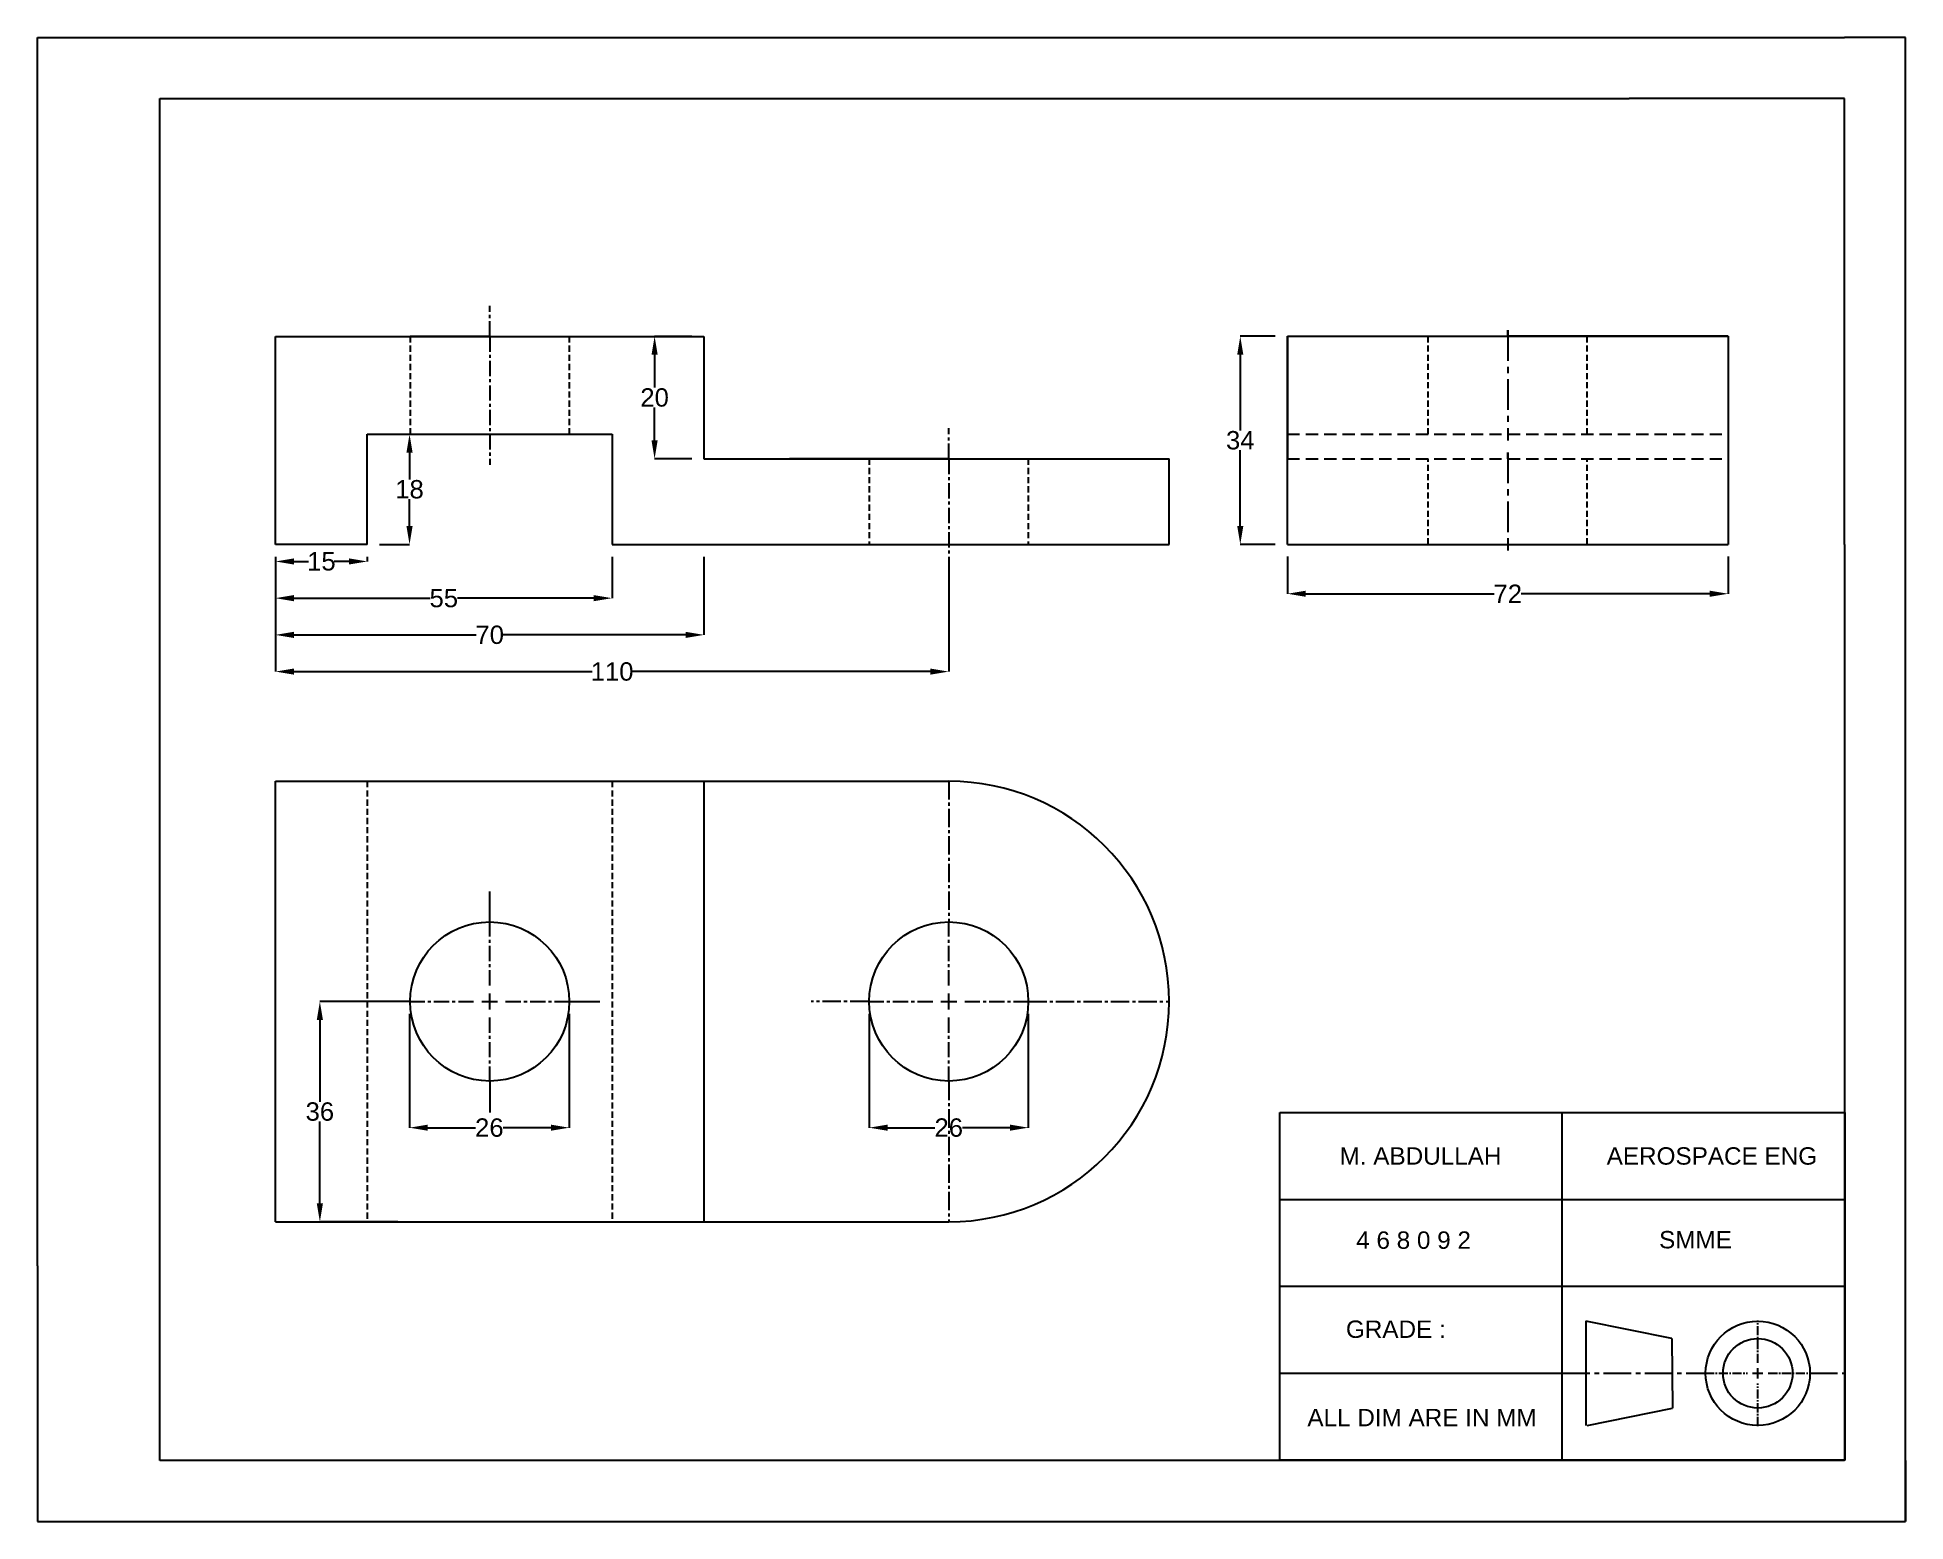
# Model space of a CAD drawing. Header units: inches. Extents: x 622 to 928, y 268 to 511.
import ezdxf

# ---------------------------------------------------------------- set-up
doc = ezdxf.new("R2010")
doc.units = ezdxf.units.IN
doc.header["$LTSCALE"] = 2
doc.header["$MEASUREMENT"] = 0
for name, pattern in [('CENTER', [2, 1.25, -0.25, 0.25, -0.25]), ('CENTER2', [1.125, 0.75, -0.125, 0.125, -0.125]), ('HIDDEN', [0.375, 0.25, -0.125]), ('HIDDENX2', [0.75, 0.5, -0.25])]:
    doc.linetypes.add(name, pattern=pattern)
doc.styles.get("Standard").update_dxf_attribs({"font": 'arial.ttf'})
doc.dimstyles.get("Standard").update_dxf_attribs({"dimtxt": 3, "dimasz": 3, "dimexe": 0, "dimexo": 2, "dimgap": 0.09, "dimtad": 0, "dimtih": 1, "dimtoh": 1, "dimdec": 0, "dimzin": 0, "dimdsep": 46, "dimtxsty": 'Standard', "dimcen": 0.09, "dimclrd": 2, "dimclre": 2, "dimclrt": 3, "dimadec": 0, "dimazin": 0, "dimtfac": 1, "dimtdec": 0, "dimtofl": 0, "dimtmove": 0, "dimatfit": 3, "dimfxl": 1, "dimtolj": 1, "dimtzin": 0, "dimarcsym": 0})

# ---------------------------------------------------------------- blocks, each defined once
blk = doc.blocks.new('*D17')
at = {"color": 2, "lineweight": -2, "ltscale": 2, "transparency": 16777216}
for p, q in [((729.27, 461.86), (723.21, 461.86)), ((723.21, 458.86), (723.21, 453.48)), ((723.21, 444.86), (723.21, 450.24)), ((729.27, 441.86), (723.21, 441.86))]:
    blk.add_line(p, q, dxfattribs=at)
at = {"color": 2, "ltscale": 2, "transparency": 16777216}
for points in [[(722.71, 458.86), (723.71, 458.86), (723.21, 461.86)], [(722.71, 444.86), (723.71, 444.86), (723.21, 441.86)]]:
    blk.add_solid(points, dxfattribs=at)
at = {"layer": 'Defpoints', "color": 0, "ltscale": 2, "transparency": 16777216}
for p in [(731.27, 461.86), (723.21, 441.86), (731.27, 441.86)]:
    blk.add_point(p, dxfattribs=at)
at = {"color": 3, "ltscale": 2, "transparency": 16777216, "insert": (723.21, 451.86), "char_height": 3, "attachment_point": 5}
blk.add_mtext('\\A1;20', dxfattribs=at)
blk = doc.blocks.new('*D18')
at = {"color": 2, "lineweight": -2, "ltscale": 2, "transparency": 16777216}
for p, q in [((678.27, 445.86), (683.17, 445.86)), ((683.17, 442.86), (683.17, 438.48)), ((683.17, 430.86), (683.17, 435.24)), ((678.27, 427.86), (683.17, 427.86))]:
    blk.add_line(p, q, dxfattribs=at)
at = {"color": 2, "ltscale": 2, "transparency": 16777216}
for points in [[(682.67, 442.86), (683.67, 442.86), (683.17, 445.86)], [(682.67, 430.86), (683.67, 430.86), (683.17, 427.86)]]:
    blk.add_solid(points, dxfattribs=at)
at = {"layer": 'Defpoints', "color": 0, "ltscale": 2, "transparency": 16777216}
for p in [(676.27, 445.86), (676.27, 427.86), (683.17, 427.86)]:
    blk.add_point(p, dxfattribs=at)
at = {"color": 3, "ltscale": 2, "transparency": 16777216, "insert": (683.17, 436.86), "char_height": 3, "attachment_point": 5}
blk.add_mtext('\\A1;18', dxfattribs=at)
blk = doc.blocks.new('*D19')
at = {"color": 2, "lineweight": -2, "ltscale": 2, "transparency": 16777216}
for p, q in [((661.27, 425.86), (661.27, 419.08)), ((716.27, 425.86), (716.27, 419.08)), ((664.27, 419.08), (686.52, 419.08)), ((713.27, 419.08), (691.02, 419.08))]:
    blk.add_line(p, q, dxfattribs=at)
at = {"color": 2, "ltscale": 2, "transparency": 16777216}
for points in [[(664.27, 419.58), (664.27, 418.58), (661.27, 419.08)], [(713.27, 419.58), (713.27, 418.58), (716.27, 419.08)]]:
    blk.add_solid(points, dxfattribs=at)
at = {"layer": 'Defpoints', "color": 0, "ltscale": 2, "transparency": 16777216}
for p in [(661.27, 427.86), (716.27, 427.86), (716.27, 419.08)]:
    blk.add_point(p, dxfattribs=at)
at = {"color": 3, "ltscale": 2, "transparency": 16777216, "insert": (688.77, 419.08), "char_height": 3, "attachment_point": 5}
blk.add_mtext('\\A1;55', dxfattribs=at)
blk = doc.blocks.new('*D20')
at = {"color": 2, "lineweight": -2, "ltscale": 2, "transparency": 16777216}
for p, q in [((661.27, 425.86), (661.27, 407.08)), ((771.27, 425.86), (771.27, 407.08)), ((664.27, 407.08), (713.01, 407.08)), ((768.27, 407.08), (719.52, 407.08))]:
    blk.add_line(p, q, dxfattribs=at)
at = {"color": 2, "ltscale": 2, "transparency": 16777216}
for points in [[(664.27, 407.58), (664.27, 406.58), (661.27, 407.08)], [(768.27, 407.58), (768.27, 406.58), (771.27, 407.08)]]:
    blk.add_solid(points, dxfattribs=at)
at = {"layer": 'Defpoints', "color": 0, "ltscale": 2, "transparency": 16777216}
for p in [(661.27, 427.86), (771.27, 427.86), (771.27, 407.08)]:
    blk.add_point(p, dxfattribs=at)
at = {"color": 3, "ltscale": 2, "transparency": 16777216, "insert": (716.27, 407.08), "char_height": 3, "attachment_point": 5}
blk.add_mtext('\\A1;110', dxfattribs=at)
blk = doc.blocks.new('*D21')
at = {"color": 2, "lineweight": -2, "ltscale": 2, "transparency": 16777216}
for p, q in [((661.27, 425.86), (661.27, 413.08)), ((731.27, 425.86), (731.27, 413.08)), ((664.27, 413.08), (694.04, 413.08)), ((728.27, 413.08), (698.49, 413.08))]:
    blk.add_line(p, q, dxfattribs=at)
at = {"color": 2, "ltscale": 2, "transparency": 16777216}
for points in [[(664.27, 413.58), (664.27, 412.58), (661.27, 413.08)], [(728.27, 413.58), (728.27, 412.58), (731.27, 413.08)]]:
    blk.add_solid(points, dxfattribs=at)
at = {"layer": 'Defpoints', "color": 0, "ltscale": 2, "transparency": 16777216}
for p in [(661.27, 427.86), (731.27, 427.86), (731.27, 413.08)]:
    blk.add_point(p, dxfattribs=at)
at = {"color": 3, "ltscale": 2, "transparency": 16777216, "insert": (696.27, 413.08), "char_height": 3, "attachment_point": 5}
blk.add_mtext('\\A1;70', dxfattribs=at)
blk = doc.blocks.new('*D22')
at = {"color": 2, "lineweight": -2, "ltscale": 2, "transparency": 16777216}
for p, q in [((661.27, 425.86), (661.27, 425.08)), ((664.27, 425.08), (666.66, 425.08)), ((673.27, 425.08), (670.87, 425.08)), ((676.27, 425.86), (676.27, 425.08))]:
    blk.add_line(p, q, dxfattribs=at)
at = {"color": 2, "ltscale": 2, "transparency": 16777216}
for points in [[(664.27, 425.58), (664.27, 424.58), (661.27, 425.08)], [(673.27, 425.58), (673.27, 424.58), (676.27, 425.08)]]:
    blk.add_solid(points, dxfattribs=at)
at = {"layer": 'Defpoints', "color": 0, "ltscale": 2, "transparency": 16777216}
for p in [(661.27, 427.86), (676.27, 427.86), (661.27, 425.08)]:
    blk.add_point(p, dxfattribs=at)
at = {"color": 3, "ltscale": 2, "transparency": 16777216, "insert": (668.77, 425.08), "char_height": 3, "attachment_point": 5}
blk.add_mtext('\\A1;15', dxfattribs=at)
blk = doc.blocks.new('*D23')
at = {"color": 2, "lineweight": -2, "ltscale": 2, "transparency": 16777216}
for p, q in [((826.6, 425.87), (826.6, 419.8)), ((898.6, 425.87), (898.6, 419.8)), ((829.6, 419.8), (860.39, 419.8)), ((895.6, 419.8), (864.81, 419.8))]:
    blk.add_line(p, q, dxfattribs=at)
at = {"color": 2, "ltscale": 2, "transparency": 16777216}
for points in [[(829.6, 420.3), (829.6, 419.3), (826.6, 419.8)], [(895.6, 420.3), (895.6, 419.3), (898.6, 419.8)]]:
    blk.add_solid(points, dxfattribs=at)
at = {"layer": 'Defpoints', "color": 0, "ltscale": 2, "transparency": 16777216}
for p in [(826.6, 427.87), (898.6, 427.87), (898.6, 419.8)]:
    blk.add_point(p, dxfattribs=at)
at = {"color": 3, "ltscale": 2, "transparency": 16777216, "insert": (862.6, 419.8), "char_height": 3, "attachment_point": 5}
blk.add_mtext('\\A1;72', dxfattribs=at)
blk = doc.blocks.new('*D24')
at = {"color": 2, "lineweight": -2, "ltscale": 2, "transparency": 16777216}
for p, q in [((824.6, 461.87), (818.9, 461.87)), ((818.9, 458.87), (818.9, 446.49)), ((818.9, 430.87), (818.9, 443.25)), ((824.6, 427.87), (818.9, 427.87))]:
    blk.add_line(p, q, dxfattribs=at)
at = {"color": 2, "ltscale": 2, "transparency": 16777216}
for points in [[(818.4, 458.87), (819.4, 458.87), (818.9, 461.87)], [(818.4, 430.87), (819.4, 430.87), (818.9, 427.87)]]:
    blk.add_solid(points, dxfattribs=at)
at = {"layer": 'Defpoints', "color": 0, "ltscale": 2, "transparency": 16777216}
for p in [(826.6, 461.87), (818.9, 427.87), (826.6, 427.87)]:
    blk.add_point(p, dxfattribs=at)
at = {"color": 3, "ltscale": 2, "transparency": 16777216, "insert": (818.9, 444.87), "char_height": 3, "attachment_point": 5}
blk.add_mtext('\\A1;34', dxfattribs=at)
blk = doc.blocks.new('*U15')
at = {"color": 0, "linetype": 'CENTER', "transparency": 16777216}
for p, q in [((0, 2.6), (0, 13.12)), ((-13.12, 0), (-2.6, 0)), ((2.6, 0), (13.12, 0)), ((0, -13.12), (0, -2.6))]:
    blk.add_line(p, q, dxfattribs=at)
at = {"color": 0, "linetype": 'Continuous', "transparency": 16777216}
for p, q in [((-1.3, 0), (1.3, 0)), ((0, -1.3), (0, 1.3))]:
    blk.add_line(p, q, dxfattribs=at)
blk = doc.blocks.new('*U16')
at = {"color": 0, "linetype": 'CENTER', "transparency": 16777216}
for p, q in [((0, 2.6), (0, 13.12)), ((-13.12, 0), (-2.6, 0)), ((2.6, 0), (13.12, 0)), ((0, -13.12), (0, -2.6))]:
    blk.add_line(p, q, dxfattribs=at)
at = {"color": 0, "linetype": 'Continuous', "transparency": 16777216}
for p, q in [((-1.3, 0), (1.3, 0)), ((0, -1.3), (0, 1.3))]:
    blk.add_line(p, q, dxfattribs=at)
blk = doc.blocks.new('*D25')
at = {"color": 2, "linetype": 'ByBlock', "lineweight": -2, "ltscale": 2, "transparency": 16777216}
for p, q in [((683.15, 351.17), (683.15, 332.55)), ((709.27, 351.17), (709.27, 332.55)), ((686.15, 332.55), (693.94, 332.55)), ((706.27, 332.55), (698.47, 332.55))]:
    blk.add_line(p, q, dxfattribs=at)
at = {"color": 2, "linetype": 'ByBlock', "ltscale": 2, "transparency": 16777216}
for points in [[(686.15, 333.05), (686.15, 332.05), (683.15, 332.55)], [(706.27, 333.05), (706.27, 332.05), (709.27, 332.55)]]:
    blk.add_solid(points, dxfattribs=at)
at = {"layer": 'Defpoints', "color": 0, "linetype": 'ByBlock', "ltscale": 2, "transparency": 16777216}
for p in [(683.15, 353.17), (709.27, 353.17), (709.27, 332.55)]:
    blk.add_point(p, dxfattribs=at)
at = {"color": 3, "linetype": 'ByBlock', "ltscale": 2, "transparency": 16777216, "insert": (696.21, 332.55), "char_height": 3, "attachment_point": 5}
blk.add_mtext('\\A1;26', dxfattribs=at)
blk = doc.blocks.new('*D26')
at = {"color": 2, "linetype": 'ByBlock', "lineweight": -2, "ltscale": 2, "transparency": 16777216}
for p, q in [((758.27, 351.17), (758.27, 332.55)), ((784.27, 351.17), (784.27, 332.55)), ((761.27, 332.55), (769, 332.55)), ((781.27, 332.55), (773.53, 332.55))]:
    blk.add_line(p, q, dxfattribs=at)
at = {"color": 2, "linetype": 'ByBlock', "ltscale": 2, "transparency": 16777216}
for points in [[(761.27, 333.05), (761.27, 332.05), (758.27, 332.55)], [(781.27, 333.05), (781.27, 332.05), (784.27, 332.55)]]:
    blk.add_solid(points, dxfattribs=at)
at = {"layer": 'Defpoints', "color": 0, "linetype": 'ByBlock', "ltscale": 2, "transparency": 16777216}
for p in [(758.27, 353.17), (784.27, 353.17), (758.27, 332.55)]:
    blk.add_point(p, dxfattribs=at)
at = {"color": 3, "linetype": 'ByBlock', "ltscale": 2, "transparency": 16777216, "insert": (771.27, 332.55), "char_height": 3, "attachment_point": 5}
blk.add_mtext('\\A1;26', dxfattribs=at)
blk = doc.blocks.new('*D29')
at = {"color": 2, "lineweight": -2, "ltscale": 2, "transparency": 16777216}
for p, q in [((681.27, 353.17), (668.52, 353.17)), ((668.52, 350.17), (668.52, 336.8)), ((668.52, 320.17), (668.52, 333.55)), ((681.27, 317.17), (668.52, 317.17))]:
    blk.add_line(p, q, dxfattribs=at)
at = {"color": 2, "ltscale": 2, "transparency": 16777216}
for points in [[(668.02, 350.17), (669.02, 350.17), (668.52, 353.17)], [(668.02, 320.17), (669.02, 320.17), (668.52, 317.17)]]:
    blk.add_solid(points, dxfattribs=at)
at = {"layer": 'Defpoints', "color": 0, "ltscale": 2, "transparency": 16777216}
for p in [(683.27, 353.17), (668.52, 317.17), (683.27, 317.17)]:
    blk.add_point(p, dxfattribs=at)
at = {"color": 3, "ltscale": 2, "transparency": 16777216, "insert": (668.52, 335.17), "char_height": 3, "attachment_point": 5}
blk.add_mtext('\\A1;36', dxfattribs=at)
blk = doc.blocks.new('*U30')
at = {"color": 0, "linetype": 'CENTER2', "transparency": 16777216}
for p, q in [((0, 1.7), (0, 8.64)), ((-8.64, 0), (-1.7, 0)), ((1.7, 0), (8.64, 0)), ((0, -8.64), (0, -1.7))]:
    blk.add_line(p, q, dxfattribs=at)
at = {"color": 0, "linetype": 'Continuous', "transparency": 16777216}
for p, q in [((-0.85, 0), (0.85, 0)), ((0, -0.85), (0, 0.85))]:
    blk.add_line(p, q, dxfattribs=at)

msp = doc.modelspace()

# ---------------------------------------------------------------- linework, layer by layer
at = {"linetype": 'ByBlock', "ltscale": 3}
for p, q in [((622.37, 500.72), (622.37, 510.72)), ((622.37, 510.72), (642.37, 510.72)), ((642.37, 510.72), (882.44, 510.72)), ((882.44, 510.72), (892.44, 510.72)), ((622.37, 309.95), (622.37, 500.72)), ((642.37, 309.95), (642.37, 500.72)), ((642.37, 500.72), (882.44, 500.72)), ((825.37, 278.22), (825.37, 335.01)), ((825.37, 335.01), (917.65, 335.01)), ((871.51, 278.22), (871.51, 335.01)), ((917.65, 335.01), (917.65, 278.22)), ((825.37, 320.81), (917.65, 320.81)), ((917.65, 320.81), (917.65, 306.61)), ((622.37, 309.95), (622.37, 299.95)), ((917.65, 306.61), (825.37, 306.61)), ((889.39, 298.09), (875.33, 300.93)), ((875.33, 300.93), (875.33, 283.9)), ((889.39, 298.09), (889.52, 286.74)), ((825.37, 292.42), (871.51, 292.42)), ((875.58, 283.9), (889.52, 286.74)), ((917.65, 278.22), (825.37, 278.22))]:
    msp.add_line(p, q, dxfattribs=at)
at = {"ltscale": 2}
for p, q in [((892.44, 510.72), (917.6, 510.72)), ((927.6, 510.72), (917.6, 510.72)), ((927.6, 268.17), (927.6, 510.72)), ((917.6, 500.72), (882.44, 500.72)), ((917.6, 427.87), (917.6, 500.72)), ((696.27, 461.86), (683.27, 461.86)), ((696.27, 461.86), (709.27, 461.86)), ((826.6, 461.87), (826.6, 441.87)), ((826.6, 461.87), (862.6, 461.87)), ((862.6, 461.87), (862.6, 462.87)), ((826.6, 427.87), (826.6, 445.87)), ((758.27, 441.86), (745.27, 441.86)), ((771.27, 441.86), (758.27, 441.86)), ((771.27, 441.86), (784.27, 441.86)), ((862.6, 427.87), (862.6, 426.87)), ((862.6, 427.87), (875.6, 427.87)), ((917.6, 427.87), (917.6, 278.17)), ((642.37, 278.17), (642.37, 309.95)), ((622.37, 299.95), (622.37, 268.17)), ((661.27, 278.17), (642.37, 278.17)), ((917.6, 278.17), (651.82, 278.17)), ((917.6, 278.17), (912.6, 278.17)), ((927.6, 278.17), (927.6, 268.17)), ((622.37, 268.17), (642.37, 268.17)), ((642.37, 268.17), (774.13, 268.17)), ((774.13, 268.17), (927.6, 268.17))]:
    msp.add_line(p, q, dxfattribs=at)
at = {"color": 30, "linetype": 'CENTER', "true_color": 0xf8991e}
for p, q in [((696.27, 461.86), (696.27, 466.86)), ((696.27, 461.86), (696.27, 440.86)), ((771.27, 441.86), (771.27, 446.86)), ((771.27, 441.86), (771.27, 422.86))]:
    msp.add_line(p, q, dxfattribs=at)
for p, q in [((661.27, 427.86), (661.27, 461.86)), ((661.27, 461.86), (731.27, 461.86)), ((661.27, 461.86), (683.27, 461.86)), ((683.27, 461.86), (709.27, 461.86)), ((731.27, 461.86), (731.27, 441.86)), ((826.6, 427.87), (826.6, 461.87)), ((826.6, 461.87), (898.6, 461.87)), ((826.6, 461.87), (826.6, 441.87)), ((898.6, 461.87), (862.6, 461.87)), ((898.6, 461.87), (898.6, 427.87)), ((676.27, 427.86), (676.27, 445.86)), ((676.27, 445.86), (716.27, 445.86)), ((716.27, 445.86), (716.27, 427.86)), ((731.27, 441.86), (771.27, 441.86)), ((771.27, 441.86), (758.27, 441.86)), ((771.27, 441.86), (807.27, 441.86)), ((807.27, 427.86), (807.27, 441.86)), ((676.27, 427.86), (661.27, 427.86)), ((716.27, 427.86), (731.27, 427.86)), ((731.27, 427.86), (771.27, 427.86)), ((771.27, 427.86), (807.27, 427.86)), ((826.6, 427.87), (898.6, 427.87)), ((661.27, 317.17), (661.27, 389.17)), ((661.27, 389.17), (771.27, 389.17)), ((661.27, 389.17), (731.27, 389.17)), ((661.27, 389.17), (716.27, 389.17)), ((661.27, 389.17), (676.27, 389.17)), ((731.27, 389.17), (731.27, 317.17)), ((661.27, 317.17), (661.27, 353.17)), ((661.27, 317.17), (661.27, 353.17)), ((661.27, 317.17), (771.27, 317.17))]:
    msp.add_line(p, q)
at = {"color": 30, "linetype": 'HIDDEN', "ltscale": 2, "true_color": 0xf8991e}
for p, q in [((683.27, 461.86), (683.27, 445.86)), ((709.27, 461.86), (709.27, 445.86)), ((849.6, 445.87), (849.6, 461.87)), ((875.6, 445.87), (875.6, 461.87)), ((758.27, 441.86), (758.27, 427.86)), ((784.27, 441.86), (784.27, 427.86)), ((849.6, 427.87), (849.6, 441.87)), ((875.6, 427.87), (875.6, 441.87))]:
    msp.add_line(p, q, dxfattribs=at)
at = {"ltscale": 4}
for p, q in [((826.6, 461.87), (826.6, 441.87)), ((826.6, 427.87), (826.6, 445.87)), ((826.6, 427.87), (826.6, 445.87))]:
    msp.add_line(p, q, dxfattribs=at)
at = {"color": 30, "linetype": 'CENTER', "ltscale": 2, "true_color": 0xf8991e}
for p, q in [((862.6, 462.87), (862.6, 445.87)), ((862.6, 442.87), (862.6, 427.87)), ((696.27, 366.17), (696.27, 371.17)), ((683.15, 353.17), (678.15, 353.17)), ((709.27, 353.17), (714.27, 353.17)), ((696.27, 340.05), (696.27, 335.05))]:
    msp.add_line(p, q, dxfattribs=at)
at = {"color": 30, "linetype": 'HIDDENX2', "ltscale": 2, "true_color": 0xf8991e}
for p, q in [((826.6, 445.87), (898.6, 445.87)), ((826.6, 441.87), (898.6, 441.87))]:
    msp.add_line(p, q, dxfattribs=at)
at = {"color": 30, "ltscale": 2, "true_color": 0xf8991e}
for p, q in [((862.6, 445.87), (862.6, 444.87)), ((862.6, 441.87), (862.6, 442.87))]:
    msp.add_line(p, q, dxfattribs=at)
at = {"color": 30, "linetype": 'HIDDENX2', "true_color": 0xf8991e}
for p, q in [((676.27, 389.17), (676.27, 317.17)), ((716.27, 389.17), (716.27, 317.17))]:
    msp.add_line(p, q, dxfattribs=at)
at = {"color": 30, "linetype": 'CENTER2', "ltscale": 2, "true_color": 0xf8991e}
for p, q in [((771.27, 389.17), (771.27, 366.29)), ((758.15, 353.17), (748.79, 353.17)), ((784.27, 353.17), (807.27, 353.17)), ((771.27, 340.05), (771.27, 317.17))]:
    msp.add_line(p, q, dxfattribs=at)
at = {"linetype": 'CENTER2', "ltscale": 3}
for p, q in [((871.51, 292.42), (894.94, 292.42)), ((911.97, 292.42), (917.65, 292.42))]:
    msp.add_line(p, q, dxfattribs=at)
at = {"ltscale": 2}
for centre in [(696.27, 353.17), (771.27, 353.17)]:
    msp.add_circle(centre, 13, dxfattribs=at)
at = {"linetype": 'ByBlock', "ltscale": 3}
for radius in [8.52, 5.68]:
    msp.add_circle((903.45, 292.42), radius, dxfattribs=at)
msp.add_arc((771.27, 353.17), 36, 270, 90)

# ---------------------------------------------------------------- block references
at = {"color": 30, "linetype": 'CENTER', "true_color": 0xf8991e}
for name, p in [('*U15', (696.27, 353.17)), ('*U16', (771.27, 353.17))]:
    msp.add_blockref(name, p, dxfattribs=at)
at = {"linetype": 'CENTER2'}
msp.add_blockref('*U30', (903.45, 292.42), dxfattribs=at)

# ---------------------------------------------------------------- texts
at = {"linetype": 'ByBlock', "ltscale": 3, "insert": (835.12, 329.35), "char_height": 2.8393, "width": 46.1387, "attachment_point": 1}
msp.add_mtext('M. ABDULLAH', dxfattribs=at)
at = {"linetype": 'ByBlock', "ltscale": 3, "attachment_point": 1}
for s, width, heights, insert, char_height in [('AEROSPACE ENG', 46.1387, [8.826336148890042e-15], (878.76, 329.35), 2.8393), ('4 6 8 0 9 2', 46.1387, [0], (837.84, 315.6), 2.8393), ('SMME', 23.0694, [0], (887.32, 315.67), 2.839), ('GRADE :', 46.1387, [0], (836.16, 301.04), 2.839), ('ALL DIM ARE IN MM', 46.1387, [0], (829.86, 286.6), 2.8393)]:
    msp.add_mtext_dynamic_manual_height_columns(s, width=width, gutter_width=1.42, heights=heights, dxfattribs=dict(at, insert=insert, char_height=char_height))

# ---------------------------------------------------------------- dimensions: what is measured, and where the dimension line sits
at = {"ltscale": 2}
for base, p1, p2, picture, middle in [((723.21, 441.86), (731.27, 461.86), (731.27, 441.86), '*D17', (723.21, 451.86)), ((818.9, 427.87), (826.6, 461.87), (826.6, 427.87), '*D24', (818.9, 444.87)), ((683.17, 427.86), (676.27, 445.86), (676.27, 427.86), '*D18', (683.17, 436.86)), ((668.52, 317.17), (683.27, 353.17), (683.27, 317.17), '*D29', (668.52, 335.17))]:
    dim = msp.add_linear_dim(base=base, p1=p1, p2=p2, angle=90, dimstyle='Standard', dxfattribs=at)
    dim.commit()
    dim.dimension.update_dxf_attribs({"geometry": picture, "text_midpoint": middle})
for base, p2, picture, middle in [((716.27, 419.08), (716.27, 427.86), '*D19', (688.77, 419.08)), ((771.27, 407.08), (771.27, 427.86), '*D20', (716.27, 407.08)), ((731.27, 413.08), (731.27, 427.86), '*D21', (696.27, 413.08))]:
    dim = msp.add_linear_dim(base=base, p1=(661.27, 427.86), p2=p2, dimstyle='Standard', override={"dimtmove": 0}, dxfattribs=at)
    dim.commit()
    dim.dimension.update_dxf_attribs({"geometry": picture, "text_midpoint": middle, "dimtype": 160})
dim = msp.add_linear_dim(base=(661.27, 425.08), p1=(676.27, 427.86), p2=(661.27, 427.86), dimstyle='Standard', override={"dimtmove": 0}, dxfattribs=at)
dim.commit()
dim.dimension.update_dxf_attribs({"geometry": '*D22', "text_midpoint": (668.77, 425.08)})
dim = msp.add_linear_dim(base=(898.6, 419.8), p1=(826.6, 427.87), p2=(898.6, 427.87), dimstyle='Standard', dxfattribs=at)
dim.commit()
dim.dimension.update_dxf_attribs({"geometry": '*D23', "text_midpoint": (862.6, 419.8)})
at = {"linetype": 'ByBlock', "ltscale": 2}
for base, p1, p2, picture, middle in [((709.27, 332.55), (683.15, 353.17), (709.27, 353.17), '*D25', (696.21, 332.55)), ((758.27, 332.55), (784.27, 353.17), (758.27, 353.17), '*D26', (771.27, 332.55))]:
    dim = msp.add_linear_dim(base=base, p1=p1, p2=p2, dimstyle='Standard', dxfattribs=at)
    dim.commit()
    dim.dimension.update_dxf_attribs({"geometry": picture, "text_midpoint": middle})

doc.saveas('drawing.dxf')
